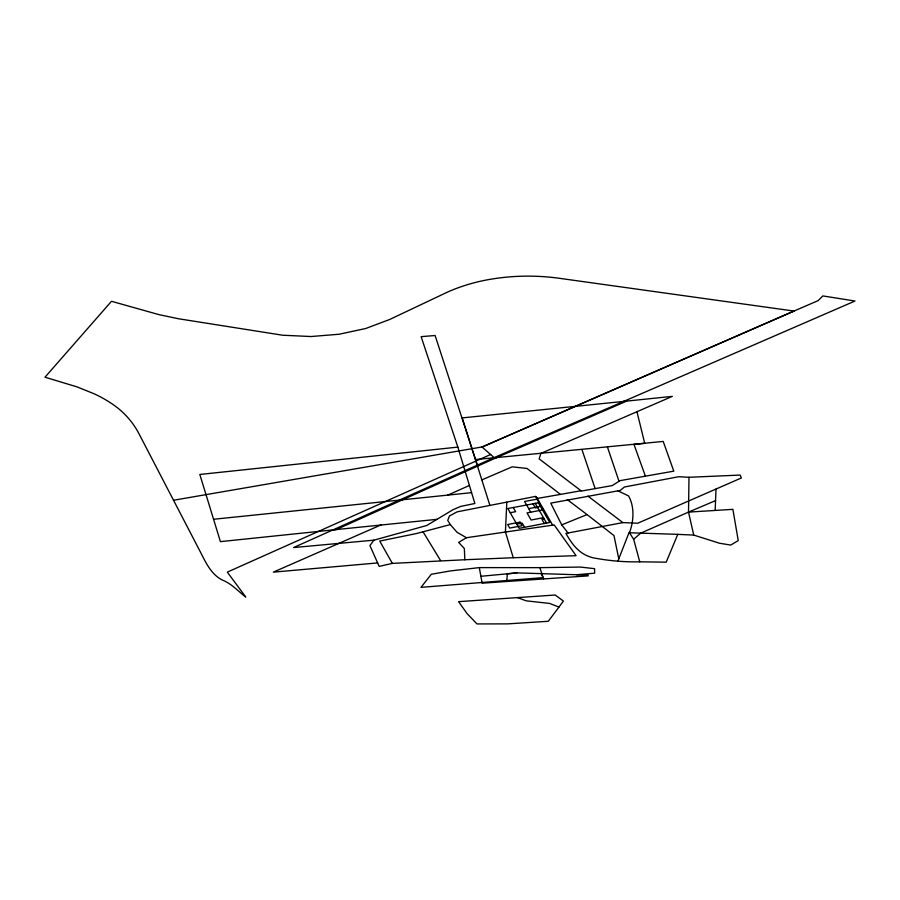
<?xml version="1.0" encoding="UTF-8"?>
<svg xmlns="http://www.w3.org/2000/svg" width="900" height="900" viewBox="0 0 900 900"><rect width="100%" height="100%" fill="white"/><g stroke="black" fill="none" stroke-linecap="round" stroke-linejoin="round"><path stroke-width="1.35" d="M639.742 561.825C625.444 562.118 611.235 561.004 597.161 558.529C581.512 556.504 573.255 546.514 565.92 533.396L622.867 522.596L637.762 523.226L741.375 477.956L740.092 475.076L688.995 477.293L688.511 512.111L693.742 535.084L719.584 543.251L730.744 545.074L738.236 540.585L732.893 509.344L688.511 512.111L640.732 533.149L633.668 539.257L639.742 561.825L666.191 562.174L677.779 534.364L693.742 535.084M715.185 510.199L716.006 489.071M552.656 525.15L536.873 497.666L535.331 496.44L506.812 502.11L505.429 531.979L513.27 557.73L576.09 555.683L554.175 524.936L466.447 537.716L458.651 542.43L464.355 548.539L464.827 559.744L513.27 557.73M506.7 581.445L507.375 573.817L517.05 572.895L588.161 575.089L588.139 575.876L482.141 583.189L479.306 567.608L450.473 570.915L431.303 574.267L420.998 587.351L543.015 577.631L543.555 578.903L539.876 567.653L479.306 567.608M617.794 561.398L629.156 532.305L633.668 539.257M477.652 466.11L435.105 335.509L421.132 336.656L457.853 447.109L474.863 503.494L460.755 506.385L452.936 509.749L426.757 525.488L373.916 540.18L369.923 545.591L379.181 566.392L392.344 563.389L464.827 559.744M558.967 607.05L563.4 601.065L555.188 595.012L458.584 601.661L466.999 613.508L477 623.936L507.713 623.88L548.303 621.281L558.967 607.05L549.596 603.428L526.174 600.829L517.5 597.6M623.306 401.456L672.334 396.371L540.9 453.397L539.145 458.865L581.411 491.062L612.259 485.572L620.033 480.645L673.796 471.161L663.21 441.439L493.594 457.853L293.58 547.56L373.928 540.169M490.59 454.511L227.306 572.119L245.768 597.049C238.118 591.289 231.75 583.751 222.424 580.084C210.735 574.256 205.481 561.757 199.778 550.8L138.915 433.62C133.403 423.056 125.505 413.809 115.987 406.654A131.231 75.769 0 0 0 94.084 393.761L76.961 386.865L45 377.201L111.487 301.298L159.109 314.674L178.436 318.746L282.679 335.228L311.017 336.532L339.154 334.238L365.794 328.478L389.588 319.522L445.399 293.096A130.444 75.308 0 0 1 484.47 280.373C508.793 275.569 533.858 274.882 558.428 278.168L794.014 311.062L818.123 300.623L822.836 295.931L855 301.016L493.594 457.853M506.812 502.11L489.904 505.418L462.229 417.904L626.648 401.119L496.721 457.56L336.229 529.571L220.421 541.642L199.822 474.469L457.853 447.109M381.116 524.869L273.319 572.141L377.64 562.928M447.772 495.113L469.384 485.471M482.074 447.03L794.014 311.062L482.074 447.03L494.123 457.616M482.017 479.835L512.145 466.841L527.017 468.461L560.441 494.404L581.006 490.748M688.511 512.111L715.556 500.625M688.995 477.293L678.724 476.719L624.409 487.001L620.179 490.444L550.744 503.134L561.712 524.869L587.048 514.586L613.98 535.579L618.784 558.877M392.344 563.389L379.733 541.058L416.723 533.486L450.293 524.576L457.031 532.271L466.447 537.716M489.904 505.418L457.11 511.853L449.449 515.981L447.739 520.403L450.293 524.576M538.988 502.695L507.814 508.522L519.176 528.322L549.743 522.472L538.38 502.673M528.694 508.624L541.035 506.261M510.221 512.719L515.632 511.684L513.225 507.488M537.604 507.476L535.376 507.904L532.969 503.707M543.454 517.669L531.113 520.031L527.017 512.899L543.082 509.827L536.94 499.14L524.599 501.502L530.741 512.19M516.769 524.126L522.18 523.091L524.587 527.288M544.163 518.884L541.924 519.311L544.331 523.507M560.441 494.404L537.75 498.375L535.331 496.44M173.531 500.254L482.423 446.895M332.978 529.909L436.815 519.356M213.817 519.244L471.544 492.66M480.724 576.304L517.05 572.895M475.56 459.506L496.721 457.56M576.664 574.729L594.675 573.176L594.562 568.665L580.466 567.067L539.876 567.653M677.779 534.364L629.449 532.755C633.566 521.933 634.95 507.184 628.549 495.923L617.918 490.838M587.936 496.114L622.867 522.596M567.27 499.613L587.048 514.586M561.712 524.869L568.046 532.991M423.067 531.832L440.55 560.531M535.196 503.28L546.57 523.08M541.294 573.615L543.015 577.631M645.413 476.179L633.971 444.386L644.726 443.34L636.952 411.75M607.433 447.03L619.02 481.298M581.929 449.561L595.136 488.621M520.02 522.146L507.679 524.509L509.726 528.075L522.067 525.712L520.02 522.146"/></g></svg>
